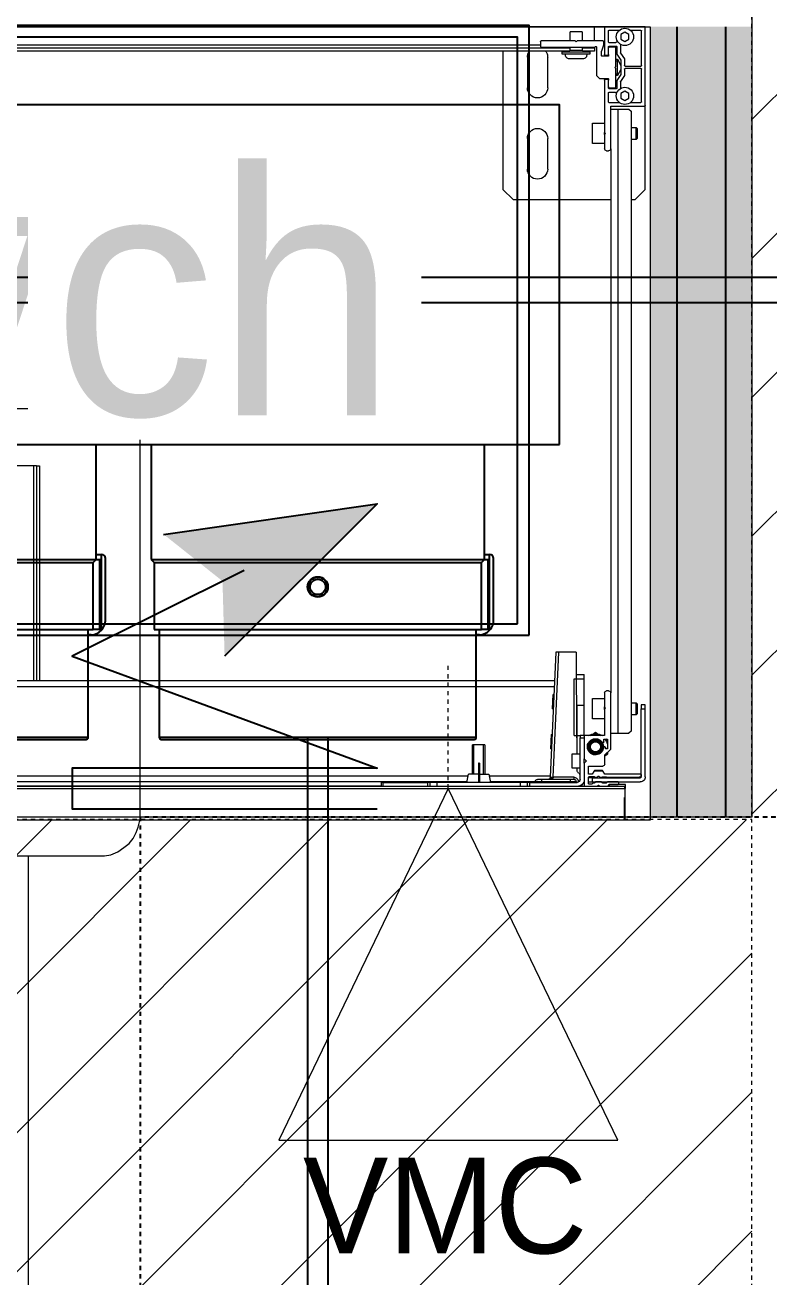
# Model space of a CAD drawing. Header units: centimetres. Extents: x 2191 to 12545, y -680 to 18662.
# Drawn here: x 11014.2 to 11050.8, y 9078.8 to 9140.4 of the extents above; entities that cross this region are included whole.
import ezdxf

# ---------------------------------------------------------------- set-up
doc = ezdxf.new("R2010")
doc.units = ezdxf.units.CM
doc.linetypes.add('Style de ligne -1', pattern=[0.41664, 0.20828, -0.20836])
doc.linetypes.add('VW-01', pattern=[0.41656, 0.20828, -0.20828])
for name, color, linetype in [('B Aménagement intérieur', 252, 'Continuous'), ('B Faux plafonds', 252, 'Continuous'), ('B Faux plafonds_Hatch', 252, 'Continuous'), ('B GÈnÈral_Hatch', 252, 'Continuous'), ('B Général', 252, 'Continuous'), ('C ANNOTATIONS-prestations', 252, 'Continuous'), ('D SURFACES-shab', 252, 'Continuous'), ('F REMPLISSAGE-vert clair', 252, 'Continuous'), ('F REMPLISSAGE-vert foncé', 252, 'Continuous'), ('prlm-CHAUFF', 4, 'Continuous')]:
    doc.layers.add(name, color=color, linetype=linetype)
for name, color, linetype, lineweight in [('F REMPLISSAGE-vert clair_Hatch', 7, 'Continuous', 5), ('F REMPLISSAGE-vert foncÈ_Hatch', 7, 'Continuous', 5), ('prlm-ELEC-CFO', 1, 'Continuous', 25)]:
    doc.layers.add(name, color=color, linetype=linetype, lineweight=lineweight)
doc.styles.add('Eurostile', font='Eurosti.TTF')
doc.styles.add('prlm-elec-cfo', font='comic.ttf', dxfattribs={"height": 12})
doc.styles.get("Standard").update_dxf_attribs({"font": 'isocp.shx', "height": 15})
pattern_1 = [(45, (-631.1073, 4809.249), (-3.5277778, 3.3072917), [])]

# ---------------------------------------------------------------- blocks, each defined once
blk = doc.blocks.new('G 100_80')
at = {"layer": 'B Général', "color": 7, "linetype": 'Continuous', "lineweight": 5}
blk.add_line((48.52, 43.75), (48.52, -43.75), dxfattribs=at)
at = {"layer": 'B Général', "color": 7, "linetype": 'Continuous', "lineweight": 5, "flags": 128}
blk.add_lwpolyline([(9.5, -45), (9.5, 45), (48.52, 45), (48.52, -45)], close=True, dxfattribs=at)
at = {"layer": 'C ANNOTATIONS-prestations', "lineweight": 5}
for p, q in [((9.5, 44.75), (9.5, 44.72)), ((9.53, 44.75), (9.5, 44.75)), ((9.5, 44.72), (9.5, 42.78)), ((13.37, 44.75), (9.53, 44.75)), ((9.68, 44.54), (9.68, 44.033)), ((11.41, 44.57), (9.71, 44.57)), ((11.44, 43.76), (11.44, 44.54)), ((11.56, 44.54), (11.56, 43.76)), ((13.19, 44.57), (11.59, 44.57)), ((13.22, 44.033), (13.22, 44.54)), ((17.5, 44.75), (13.37, 44.75)), ((13.4, 43.08), (13.4, 44.72)), ((14.45, 44.3), (14.5, 44.35)), ((14.5, 44.35), (15, 44.35)), ((15, 44.35), (15.05, 44.3)), ((18, 44.25), (17.5, 44.75)), ((42.75, 44.3), (42.8, 44.35)), ((42.8, 44.35), (43.3, 44.35)), ((43.05, 44.75), (42.85, 44.75)), ((42.85, 44.75), (42.85, 44.55)), ((42.85, 44.55), (43.05, 44.55)), ((46.4, 44.75), (43.05, 44.75)), ((43.05, 44.55), (43.05, 44.75)), ((46.4, 44.55), (43.05, 44.55)), ((43.3, 44.35), (43.35, 44.3)), ((46.27, 44.52), (46.27, 42.791)), ((46.32, 44.55), (46.3, 44.55)), ((46.42, 42.855), (46.42, 44.45)), ((46.45, 42.15), (46.45, 44.5)), ((46.65, 42.15), (46.65, 44.5)), ((9.885, 43.95), (9.769, 43.75)), ((9.769, 43.75), (9.885, 43.55)), ((10.115, 43.95), (9.885, 43.95)), ((10.231, 43.75), (10.115, 43.95)), ((10.115, 43.55), (10.231, 43.75)), ((10.803, 43.535), (11.088, 43.725)), ((11.105, 43.73), (11.41, 43.73)), ((11.59, 43.73), (11.904, 43.73)), ((11.904, 43.73), (12.197, 43.535)), ((12.785, 43.95), (12.669, 43.75)), ((12.669, 43.75), (12.785, 43.55)), ((13.015, 43.95), (12.785, 43.95)), ((13.131, 43.75), (13.015, 43.95)), ((13.015, 43.55), (13.131, 43.75)), ((13.55, 43.95), (13.65, 44.05)), ((13.55, 43.4), (13.55, 43.95)), ((13.65, 44.05), (44.15, 44.05)), ((15.05, 44.3), (14.45, 44.3)), ((14.45, 44.05), (14.45, 44.3)), ((15.05, 44.3), (15.05, 44.05)), ((18, 44.05), (18, 44.25)), ((43.35, 44.3), (42.75, 44.3)), ((42.75, 44.05), (42.75, 44.3)), ((43.35, 44.3), (43.35, 44.05)), ((44.15, 44.05), (44.25, 43.95)), ((44.25, 43.4), (44.25, 43.95)), ((46.97, 43.78), (46.77, 43.78)), ((46.77, 43.78), (46.77, 42.98)), ((46.87, 43.75), (46.87, -43.75)), ((46.97, 43.75), (46.87, 43.75)), ((46.97, 43.75), (46.97, 43.78)), ((46.97, -43.75), (46.97, 43.75)), ((46.97, 43.75), (47.42, 43.75)), ((9.68, 43.467), (9.68, 42.96)), ((9.885, 43.55), (10.115, 43.55)), ((10.27, 42.96), (10.27, 43.307)), ((10.364, 43.53), (10.786, 43.53)), ((10.45, 42.98), (10.45, 43.32)), ((10.48, 43.35), (10.841, 43.35)), ((10.5, 43.27), (10.5, 42.98)), ((11.45, 43.3), (10.53, 43.3)), ((10.858, 43.355), (11.142, 43.545)), ((11.1, 43.377), (11.4, 43.55)), ((11.9, 43.377), (11.1, 43.377)), ((11.1, 43.3), (11.1, 43.377)), ((11.159, 43.55), (11.841, 43.55)), ((11.177, 43.3), (11.177, 43.421)), ((11.5, 43.25), (11.45, 43.3)), ((11.55, 43.3), (11.5, 43.25)), ((12.47, 43.3), (11.55, 43.3)), ((11.6, 43.55), (11.9, 43.377)), ((11.823, 43.3), (11.823, 43.421)), ((11.858, 43.545), (12.15, 43.35)), ((11.9, 43.377), (11.9, 43.3)), ((12.15, 43.35), (12.52, 43.35)), ((12.214, 43.53), (12.536, 43.53)), ((12.5, 42.98), (12.5, 43.27)), ((12.55, 43.32), (12.55, 42.98)), ((12.73, 43.28), (12.73, 42.96)), ((12.785, 43.55), (13.015, 43.55)), ((13.22, 42.96), (13.22, 43.467)), ((13.55, 43.05), (13.55, 43.4)), ((13.55, 43.4), (44.25, 43.4)), ((44.25, 43.05), (44.25, 43.4)), ((46.65, 43.42), (46.65, 42.885)), ((46.74, 43.45), (46.68, 43.45)), ((46.77, 42.98), (46.77, 43.42)), ((9.5, 42.78), (9.5, 42.25)), ((9.53, 42.75), (10.87, 42.75)), ((9.71, 42.93), (10.24, 42.93)), ((10.2, 42.67), (10.2, 41.4)), ((10.23, 42.7), (10.395, 42.7)), ((10.405, 42.699), (10.695, 42.602)), ((10.87, 42.95), (10.48, 42.95)), ((10.92, 42.6), (10.705, 42.6)), ((10.87, 42.95), (10.92, 42.95)), ((10.9, 42.78), (10.9, 42.92)), ((10.95, 42.92), (10.95, 42.63)), ((12.05, 42.5), (11.9, 42.35)), ((12.05, 42.5), (12.05, 42.92)), ((12.08, 42.95), (12.13, 42.95)), ((12.1, 42.92), (12.1, 42.78)), ((12.52, 42.95), (12.13, 42.95)), ((12.13, 42.75), (14.7, 42.75)), ((12.76, 42.93), (13.19, 42.93)), ((15.5, 43.05), (13.43, 43.05)), ((14.25, 42.15), (14.25, 42.75)), ((14.7, 42.75), (14.729, 42.779)), ((14.8, 42.75), (14.7, 42.75)), ((14.771, 42.779), (14.8, 42.75)), ((14.8, 42.75), (15.5, 42.75)), ((15.25, 42.75), (15.25, 42.15)), ((15.5, 43.05), (42.27, 43.05)), ((15.6, 42.85), (15.6, 42.95)), ((18, 38.25), (18, 43.05)), ((42.17, 42.95), (42.17, 42.85)), ((45.028, 43.05), (42.27, 43.05)), ((42.27, 42.75), (42.958, 42.75)), ((42.55, 42.15), (42.55, 42.75)), ((43.082, 42.75), (42.958, 42.75)), ((42.979, 42.759), (42.999, 42.779)), ((43.041, 42.779), (43.061, 42.759)), ((43.082, 42.75), (44.34, 42.75)), ((43.55, 42.75), (43.55, 42.15)), ((44.37, 42.72), (44.37, 41.78)), ((44.566, 42.9), (44.54, 42.854)), ((44.54, 42.74), (44.54, 42.87)), ((44.57, 42.9), (44.99, 42.9)), ((44.68, 42.71), (44.57, 42.71)), ((44.71, 42.657), (44.71, 42.68)), ((44.92, 42.76), (44.92, 42.729)), ((44.99, 42.79), (44.95, 42.79)), ((45.02, 42.87), (45.02, 42.82)), ((45.321, 42.769), (45.049, 43.041)), ((45.27, 42.906), (45.184, 42.906)), ((45.328, 42.806), (45.27, 42.906)), ((45.77, 42.76), (45.342, 42.76)), ((45.87, 41.98), (45.87, 42.66)), ((46.07, 42.63), (46.09, 42.65)), ((46.07, 42.27), (46.07, 42.63)), ((46.07, 42.607), (46.12, 42.607)), ((46.09, 42.25), (46.09, 42.65)), ((46.09, 42.65), (46.12, 42.65)), ((46.12, 42.654), (46.12, 42.246)), ((46.257, 42.766), (46.133, 42.679)), ((46.371, 42.471), (46.42, 42.521)), ((46.4, 42.653), (46.4, 42.827)), ((46.4, 42.65), (46.45, 42.65)), ((46.4, 42.607), (46.45, 42.607)), ((46.42, 42.521), (46.42, 42.625)), ((46.65, 42.595), (46.65, 42.31)), ((46.661, 42.651), (46.7, 42.69)), ((46.661, 42.618), (46.661, 42.651)), ((46.7, 42.826), (46.7, 42.654)), ((46.77, 42.98), (46.87, 42.98)), ((46.84, 42.95), (46.8, 42.95)), ((46.821, 42.471), (46.87, 42.521)), ((9.5, 42.25), (9.5, -42.25)), ((10.2, 42.25), (9.5, 42.25)), ((10.5, 42.35), (11.9, 42.35)), ((10.5, 39.63), (10.5, 42.29)), ((10.55, 42.25), (10.5, 42.25)), ((10.55, 42.25), (10.55, 41.65)), ((10.55, 42.25), (10.7, 42.25)), ((10.7, 42.25), (10.7, 41.7)), ((10.7, 42.03), (10.75, 42.03)), ((10.75, 42.03), (10.75, 40.67)), ((10.75, 42.03), (10.85, 42.03)), ((10.85, 42.03), (10.85, 40.67)), ((15.25, 42.15), (14.25, 42.15)), ((43.55, 42.15), (42.55, 42.15)), ((44.278, 42.4), (44.22, 42.3)), ((44.22, 42.3), (44.278, 42.2)), ((45.114, 41.95), (44.726, 41.95)), ((46.24, 41.95), (45.9, 41.95)), ((46.07, 42.293), (46.12, 42.293)), ((46.09, 42.25), (46.07, 42.27)), ((46.12, 42.25), (46.09, 42.25)), ((46.133, 42.221), (46.257, 42.134)), ((46.27, 42.109), (46.27, 41.98)), ((46.42, 42.379), (46.371, 42.429)), ((46.4, 42.293), (46.45, 42.293)), ((46.4, 42.252), (46.4, 41.98)), ((46.45, 42.25), (46.4, 42.25)), ((46.42, 42.28), (46.42, 42.379)), ((46.72, 41.95), (46.43, 41.95)), ((46.65, 42.15), (46.45, 42.15)), ((46.45, 42.15), (46.45, 41.95)), ((46.65, 41.95), (46.65, 42.15)), ((46.661, 42.25), (46.661, 42.287)), ((46.7, 42.21), (46.661, 42.25)), ((46.7, 42.251), (46.7, 42.15)), ((46.7, 42.15), (46.72, 42.15)), ((46.75, 42.12), (46.75, 41.98)), ((46.87, 42.379), (46.821, 42.429)), ((46.835, 42.414), (46.835, 42.486)), ((9.75, 41.65), (9.75, 41.05)), ((9.75, 41.65), (10.2, 41.65)), ((10.25, 41.35), (10.2, 41.4)), ((10.2, 41.3), (10.25, 41.35)), ((10.2, 41.3), (10.2, 39.63)), ((10.5, 41.65), (10.65, 41.65)), ((10.65, 41.65), (10.75, 41.75)), ((10.65, 41.05), (10.65, 41.65)), ((11.08, 41.675), (11.08, 41.025)), ((40.27, 41.351), (44.47, 41.36)), ((40.27, 41.351), (40.27, 40.5)), ((41.57, 41.75), (41.37, 41.75)), ((41.37, 41.354), (41.37, 41.75)), ((42.87, 41.75), (41.57, 41.75)), ((41.57, 41.25), (41.57, 41.75)), ((44.37, 41.75), (42.87, 41.75)), ((42.87, 41.4), (42.87, 41.75)), ((44.37, 41.4), (42.87, 41.4)), ((44.4, 41.75), (44.37, 41.75)), ((44.37, 41.75), (44.37, 41.55)), ((44.37, 41.4), (44.37, 41.55)), ((44.37, 41.55), (44.47, 41.55)), ((44.37, 41.25), (44.37, 41.4)), ((45.27, 41.4), (44.37, 41.4)), ((44.4, 41.75), (45.508, 41.75)), ((44.47, 41.55), (44.47, 41.75)), ((46.52, 41.55), (44.47, 41.55)), ((44.47, 41.36), (44.472, 41.4)), ((45.27, 41.15), (45.27, 41.55)), ((45.732, 41.75), (45.508, 41.75)), ((45.529, 41.759), (45.599, 41.829)), ((45.641, 41.829), (45.711, 41.759)), ((45.732, 41.75), (46.84, 41.75)), ((45.97, 41.55), (45.97, 41.15)), ((46.067, 41.4), (45.97, 41.4)), ((46.67, 41.35), (46.62, 41.35)), ((46.62, 41.05), (46.62, 41.35)), ((46.67, 39.067), (46.67, 41.4)), ((46.87, 41.65), (46.765, 41.65)), ((46.87, 41.75), (46.84, 41.75)), ((10.2, 41.05), (9.75, 41.05)), ((10.65, 41.05), (10.5, 41.05)), ((10.55, 41.05), (10.55, -41.05)), ((10.75, 40.95), (10.65, 41.05)), ((10.7, 41), (10.7, -41)), ((10.75, 40.67), (10.7, 40.67)), ((10.85, 40.67), (10.75, 40.67)), ((44.37, 41.25), (41.57, 41.25)), ((45.97, 41.15), (45.27, 41.15)), ((46.42, 41.25), (46.42, 40.221)), ((46.52, 41.25), (46.42, 41.25)), ((46.52, 41.25), (46.52, 41.05)), ((46.52, 41.05), (46.52, 39.65)), ((46.52, 41.05), (46.62, 41.05)), ((46.62, 41.05), (46.67, 41.05)), ((46.62, 39.65), (46.62, 41.05)), ((46.42, 40.221), (40.27, 40.5)), ((40.27, 40.5), (40.27, 40.35)), ((40.27, 40.35), (46.413, 40.071)), ((41.65, 2.775), (41.65, 40.287)), ((41.95, 2.775), (41.95, 40.274)), ((42.354, 40.205), (42.357, 40.255)), ((42.354, 40.205), (43.056, 40.173)), ((43.058, 40.223), (43.056, 40.173)), ((44.316, 40.116), (44.319, 40.166)), ((44.316, 40.116), (45.018, 40.084)), ((45.02, 40.134), (45.018, 40.084)), ((46.35, 37.066), (46.35, 40.074)), ((46.413, 40.071), (46.42, 40.221)), ((46.413, 40.071), (46.425, 40.07)), ((46.425, 40.22), (46.42, 40.221)), ((10.23, 39.6), (10.47, 39.6)), ((10.4, 39.6), (10.4, -39.6)), ((12.5, 39.95), (11, 39.95)), ((16.5, 39.95), (15, 39.95)), ((46.52, 39.65), (46.52, 39.45)), ((46.52, 39.65), (46.62, 39.65)), ((46.67, 39.65), (46.62, 39.65)), ((46.62, 39.35), (46.62, 39.65)), ((11, 38.95), (12.5, 38.95)), ((15, 38.95), (16.5, 38.95)), ((46.62, 39.35), (46.67, 39.35)), ((46.65, 39.35), (46.65, 37.126)), ((46.87, 39.067), (46.67, 39.067)), ((46.67, 39.067), (46.67, 38.932)), ((46.67, 38.932), (46.67, 38.6)), ((46.67, 38.932), (46.87, 38.932)), ((17.5, 37.75), (18, 38.25)), ((46.67, 38.6), (46.67, 34.5)), ((46.67, 38.6), (46.87, 38.6)), ((10.7, 37.75), (17.5, 37.75)), ((46.27, 37.05), (46.67, 37.13)), ((46.27, 36.6), (46.27, 37.05)), ((44.82, 36.85), (44.82, 36.25)), ((44.82, 36.85), (46.27, 36.85)), ((46.27, 36.789), (44.82, 36.789)), ((45.725, 36.6), (45.725, 36.55)), ((45.725, 36.6), (45.861, 36.6)), ((45.725, 36.55), (45.861, 36.55)), ((45.861, 36.6), (45.861, 36.55)), ((45.861, 36.6), (46.67, 36.6)), ((45.861, 36.55), (46.67, 36.55)), ((46.27, 36.55), (46.27, 36.05)), ((46.27, 36.311), (44.82, 36.311)), ((46.27, 36.25), (44.82, 36.25)), ((46.67, 35.97), (46.27, 36.05)), ((46.35, 2.6), (46.35, 36.034)), ((46.65, 35.974), (46.65, 2.5)), ((46.67, 34.5), (46.87, 34.5)), ((46.67, 34.5), (46.67, 34.168)), ((46.87, 34.168), (46.67, 34.168)), ((46.67, 34.168), (46.67, 34.033)), ((46.67, 31.85), (46.67, 34.033)), ((46.67, 34.033), (46.87, 34.033)), ((46.67, 31.85), (46.67, 31.75)), ((46.87, 31.85), (46.67, 31.85)), ((46.67, 31.75), (46.87, 31.75)), ((46.85, 31.75), (46.85, 2.433)), ((31.1, 14.95), (41.65, 14.95)), ((31.1, 14.8), (31.1, 14.95)), ((31.1, 14.8), (41.65, 14.8)), ((31.1, 14.8), (31.1, 14.65)), ((31.1, 14.65), (31.1, 10.5)), ((31.1, 14.65), (41.65, 14.65))]:
    blk.add_line(p, q, dxfattribs=at)
at = {"layer": 'C ANNOTATIONS-prestations'}
blk.add_line((48.52, 43.75), (47.42, 43.75), dxfattribs=at)
at = {"layer": 'C ANNOTATIONS-prestations', "lineweight": 5, "flags": 128}
for points in [[(9.5, 44.72, -0.198912), (9.509, 44.741, -0.198912), (9.53, 44.75)], [(9.68, 44.54, -0.198912), (9.689, 44.561, -0.198912), (9.71, 44.57)], [(11.41, 44.57, -0.198912), (11.431, 44.561, -0.198912), (11.44, 44.54)], [(11.56, 44.54, -0.198912), (11.569, 44.561, -0.198912), (11.59, 44.57)], [(13.19, 44.57, -0.198912), (13.211, 44.561, -0.198912), (13.22, 44.54)], [(13.37, 44.75, -0.198912), (13.391, 44.741, -0.198912), (13.4, 44.72)], [(46.27, 44.52, -0.198912), (46.279, 44.541, -0.198912), (46.3, 44.55)], [(46.32, 44.55, -0.198912), (46.391, 44.521, -0.198912), (46.42, 44.45)], [(46.4, 44.75, -0.198912), (46.577, 44.677, -0.198912), (46.65, 44.5)], [(46.4, 44.55, -0.198912), (46.435, 44.535, -0.198912), (46.45, 44.5)], [(9.68, 44.03, -0.01196), (9.68, 44.031, -0.01196), (9.68, 44.033)], [(11.088, 43.725, -0.073633), (11.096, 43.729, -0.073633), (11.105, 43.73)], [(11.44, 43.76, -0.198912), (11.431, 43.739, -0.198912), (11.41, 43.73)], [(11.59, 43.73, -0.198912), (11.569, 43.739, -0.198912), (11.56, 43.76)], [(13.22, 44.033, -0.01196), (13.22, 44.031, -0.01196), (13.22, 44.03)], [(9.68, 43.467, -0.01196), (9.68, 43.469, -0.01196), (9.68, 43.47)], [(10.225, 43.39, -0.123554), (10.258, 43.354, -0.123554), (10.27, 43.307)], [(10.45, 43.32, -0.198912), (10.459, 43.341, -0.198912), (10.48, 43.35)], [(10.5, 43.27, -0.198912), (10.509, 43.291, -0.198912), (10.53, 43.3)], [(10.803, 43.535, -0.073633), (10.795, 43.531, -0.073633), (10.786, 43.53)], [(10.858, 43.355, -0.073633), (10.85, 43.351, -0.073633), (10.841, 43.35)], [(11.142, 43.545, -0.073633), (11.15, 43.549, -0.073633), (11.159, 43.55)], [(11.841, 43.55, -0.073633), (11.85, 43.549, -0.073633), (11.858, 43.545)], [(12.214, 43.53, -0.073633), (12.205, 43.531, -0.073633), (12.197, 43.535)], [(12.47, 43.3, -0.198912), (12.491, 43.291, -0.198912), (12.5, 43.27)], [(12.52, 43.35, -0.198912), (12.541, 43.341, -0.198912), (12.55, 43.32)], [(12.73, 43.28, -0.095961), (12.737, 43.318, -0.095961), (12.758, 43.35)], [(13.22, 43.47, -0.01196), (13.22, 43.469, -0.01196), (13.22, 43.467)], [(46.65, 43.42, -0.198912), (46.659, 43.441, -0.198912), (46.68, 43.45)], [(46.74, 43.45, -0.198912), (46.761, 43.441, -0.198912), (46.77, 43.42)], [(9.53, 42.75, -0.198912), (9.509, 42.759, -0.198912), (9.5, 42.78)], [(9.71, 42.93, -0.198912), (9.689, 42.939, -0.198912), (9.68, 42.96)], [(10.2, 42.67, -0.198912), (10.209, 42.691, -0.198912), (10.23, 42.7)], [(10.27, 42.96, -0.198912), (10.261, 42.939, -0.198912), (10.24, 42.93)], [(10.395, 42.7, -0.040241), (10.4, 42.7, -0.040241), (10.405, 42.699)], [(10.48, 42.95, -0.198912), (10.459, 42.959, -0.198912), (10.45, 42.98)], [(10.53, 42.95, -0.198912), (10.509, 42.959, -0.198912), (10.5, 42.98)], [(10.705, 42.6, -0.040241), (10.7, 42.6, -0.040241), (10.695, 42.602)], [(10.87, 42.95, -0.198912), (10.891, 42.941, -0.198912), (10.9, 42.92)], [(10.9, 42.78, -0.198912), (10.891, 42.759, -0.198912), (10.87, 42.75)], [(10.92, 42.95, -0.198912), (10.941, 42.941, -0.198912), (10.95, 42.92)], [(10.95, 42.63, -0.198912), (10.941, 42.609, -0.198912), (10.92, 42.6)], [(12.05, 42.92, -0.198912), (12.059, 42.941, -0.198912), (12.08, 42.95)], [(12.1, 42.92, -0.198912), (12.109, 42.941, -0.198912), (12.13, 42.95)], [(12.13, 42.75, -0.198912), (12.109, 42.759, -0.198912), (12.1, 42.78)], [(12.5, 42.98, -0.198912), (12.491, 42.959, -0.198912), (12.47, 42.95)], [(12.55, 42.98, -0.198912), (12.541, 42.959, -0.198912), (12.52, 42.95)], [(12.76, 42.93, -0.198912), (12.739, 42.939, -0.198912), (12.73, 42.96)], [(13.22, 42.96, -0.198912), (13.211, 42.939, -0.198912), (13.19, 42.93)], [(13.43, 43.05, -0.198912), (13.409, 43.059, -0.198912), (13.4, 43.08)], [(14.729, 42.779, -0.198912), (14.75, 42.788, -0.198912), (14.771, 42.779)], [(15.5, 43.05, -0.198912), (15.571, 43.021, -0.198912), (15.6, 42.95)], [(15.6, 42.85, -0.198912), (15.571, 42.779, -0.198912), (15.5, 42.75)], [(42.17, 42.95, -0.198912), (42.199, 43.021, -0.198912), (42.27, 43.05)], [(42.27, 42.75, -0.198912), (42.199, 42.779, -0.198912), (42.17, 42.85)], [(42.979, 42.759, -0.098491), (42.969, 42.752, -0.098491), (42.958, 42.75)], [(42.999, 42.779, -0.198912), (43.02, 42.788, -0.198912), (43.041, 42.779)], [(43.082, 42.75, -0.098491), (43.071, 42.752, -0.098491), (43.061, 42.759)], [(44.37, 41.954, -0.14145), (44.27, 42.3, -0.14145), (44.37, 42.646)], [(44.37, 42.06, -0.103148), (44.32, 42.3, -0.103148), (44.37, 42.54)], [(44.34, 42.75, -0.198912), (44.361, 42.741, -0.198912), (44.37, 42.72)], [(44.948, 42.699, -0.366532), (45.318, 42.338, -0.366532), (45.023, 41.914, -0.366532), (44.556, 42.135, -0.366532), (44.697, 42.632)], [(44.54, 42.87, -0.198912), (44.549, 42.891, -0.198912), (44.57, 42.9)], [(44.54, 42.764, -0.104675), (44.761, 42.879, -0.104675), (45.009, 42.893)], [(44.54, 42.827, -0.02871), (44.603, 42.867, -0.02871), (44.67, 42.9)], [(44.57, 42.71, -0.198912), (44.549, 42.719, -0.198912), (44.54, 42.74)], [(44.68, 42.71, -0.198912), (44.701, 42.701, -0.198912), (44.71, 42.68)], [(44.697, 42.632, -0.082935), (44.817, 42.687, -0.082935), (44.948, 42.699)], [(44.71, 42.657, -0.122946), (44.706, 42.643, -0.122946), (44.697, 42.632)], [(44.92, 42.76, -0.198912), (44.929, 42.781, -0.198912), (44.95, 42.79)], [(44.948, 42.699, -0.189855), (44.928, 42.709, -0.189855), (44.92, 42.729)], [(44.99, 42.9, -0.198912), (45.011, 42.891, -0.198912), (45.02, 42.87)], [(45.02, 42.82, -0.198912), (45.011, 42.799, -0.198912), (44.99, 42.79)], [(45.028, 43.05, -0.098491), (45.039, 43.048, -0.098491), (45.049, 43.041)], [(45.207, 42.883, -0.041018), (45.298, 42.829, -0.041018), (45.379, 42.76)], [(45.342, 42.76, -0.098491), (45.331, 42.762, -0.098491), (45.321, 42.769)], [(45.77, 42.76, -0.198912), (45.841, 42.731, -0.198912), (45.87, 42.66)], [(46.12, 42.654, -0.120588), (46.123, 42.668, -0.120588), (46.133, 42.679)], [(46.27, 42.791, -0.120588), (46.267, 42.777, -0.120588), (46.257, 42.766)], [(46.4, 42.827, -0.155096), (46.406, 42.844, -0.155096), (46.42, 42.855)], [(46.42, 42.625, -0.155096), (46.406, 42.636, -0.155096), (46.4, 42.653)], [(46.675, 42.855, -0.17724), (46.657, 42.866, -0.17724), (46.65, 42.885)], [(46.661, 42.651, -0.013224), (46.655, 42.65, -0.013224), (46.65, 42.65)], [(46.65, 42.595, -0.17724), (46.657, 42.614, -0.17724), (46.675, 42.625)], [(46.675, 42.855, -0.17724), (46.693, 42.845, -0.17724), (46.7, 42.826)], [(46.7, 42.654, -0.17724), (46.693, 42.635, -0.17724), (46.675, 42.625)], [(46.8, 42.95, -0.198912), (46.779, 42.959, -0.198912), (46.77, 42.98)], [(46.84, 42.95, -0.198912), (46.861, 42.941, -0.198912), (46.87, 42.92)], [(10.5, 42.29, -0.414214), (10.47, 42.32, -0.414214), (10.5, 42.35)], [(10.85, 41.873, -0.218554), (11.01, 41.827, -0.218554), (11.08, 41.675)], [(10.85, 41.874, -0.003145), (10.853, 41.874, -0.003145), (10.855, 41.874)], [(45.9, 41.95, -0.198912), (45.879, 41.959, -0.198912), (45.87, 41.98)], [(46.133, 42.221, -0.120588), (46.123, 42.232, -0.120588), (46.12, 42.246)], [(46.27, 41.98, -0.198912), (46.261, 41.959, -0.198912), (46.24, 41.95)], [(46.257, 42.134, -0.120588), (46.267, 42.123, -0.120588), (46.27, 42.109)], [(46.371, 42.429, -0.198912), (46.362, 42.45, -0.198912), (46.371, 42.471)], [(46.4, 42.252, -0.155096), (46.406, 42.269, -0.155096), (46.42, 42.28)], [(46.43, 41.95, -0.198912), (46.409, 41.959, -0.198912), (46.4, 41.98)], [(46.675, 42.28, -0.17724), (46.657, 42.291, -0.17724), (46.65, 42.31)], [(46.65, 42.25, -0.013224), (46.655, 42.25, -0.013224), (46.661, 42.25)], [(46.675, 42.28, -0.17724), (46.693, 42.27, -0.17724), (46.7, 42.251)], [(46.72, 42.15, -0.198912), (46.741, 42.141, -0.198912), (46.75, 42.12)], [(46.75, 41.98, -0.198912), (46.741, 41.959, -0.198912), (46.72, 41.95)], [(46.821, 42.429, -0.198912), (46.812, 42.45, -0.198912), (46.821, 42.471)], [(44.4, 41.75, -0.198912), (44.379, 41.759, -0.198912), (44.37, 41.78)], [(45.529, 41.759, -0.098491), (45.519, 41.752, -0.098491), (45.508, 41.75)], [(45.599, 41.829, -0.198912), (45.62, 41.838, -0.198912), (45.641, 41.829)], [(45.732, 41.75, -0.098491), (45.721, 41.752, -0.098491), (45.711, 41.759)], [(46.22, 41.472, -0.109774), (46.151, 41.419, -0.109774), (46.067, 41.4)], [(46.22, 41.472, -0.028434), (46.259, 41.513, -0.028434), (46.302, 41.55)], [(46.42, 41.25, -0.227222), (46.495, 41.406, -0.227222), (46.663, 41.445)], [(46.52, 41.75, -0.198912), (46.767, 41.648, -0.198912), (46.87, 41.4)], [(46.52, 41.55, -0.198912), (46.626, 41.506, -0.198912), (46.67, 41.4)], [(46.52, 41.25, -0.198912), (46.549, 41.321, -0.198912), (46.62, 41.35)], [(46.87, 41.78, -0.198912), (46.861, 41.759, -0.198912), (46.84, 41.75)], [(11.08, 41.025, -0.218554), (11.01, 40.873, -0.218554), (10.85, 40.827)], [(10.855, 40.827, -0.003145), (10.853, 40.826, -0.003145), (10.85, 40.826)], [(46.425, 40.07, -0.193016), (46.492, 40.04, -0.193016), (46.52, 39.97)], [(10.23, 39.6, -0.198912), (10.209, 39.609, -0.198912), (10.2, 39.63)], [(10.5, 39.63, -0.198912), (10.491, 39.609, -0.198912), (10.47, 39.6)], [(10.7, 39.85, -0.080612), (10.842, 39.924, -0.080612), (11, 39.95)], [(12.5, 39.95, -0.414214), (13, 39.45, -0.414214), (12.5, 38.95)], [(15, 38.95, -0.414214), (14.5, 39.45, -0.414214), (15, 39.95)], [(16.5, 39.95, -0.414214), (17, 39.45, -0.414214), (16.5, 38.95)], [(46.62, 39.35, -0.198912), (46.549, 39.379, -0.198912), (46.52, 39.45)], [(11, 38.95, -0.080612), (10.842, 38.976, -0.080612), (10.7, 39.05)]]:
    blk.add_lwpolyline(points, format="xyb", dxfattribs=at)
at = {"layer": 'C ANNOTATIONS-prestations', "lineweight": 5}
for centre, radius in [((10, 43.75), 0.425), ((12.9, 43.75), 0.425), ((44.92, 42.3), 0.35), ((44.92, 42.3), 0.3), ((44.92, 42.3), 0.25)]:
    blk.add_circle(centre, radius, dxfattribs=at)
for points, knots in [([(46.425, 40.07), (46.424, 40.07), (46.424, 40.071), (46.424, 40.072), (46.423, 40.074), (46.422, 40.083), (46.422, 40.103), (46.422, 40.13), (46.423, 40.182), (46.424, 40.218), (46.424, 40.219), (46.425, 40.22)], [0, 0, 0, 1, 2, 3, 4, 5, 6, 7, 8, 8, 9, 9, 9]), ([(46.425, 40.22), (46.425, 40.22), (46.437, 40.218), (46.454, 40.206), (46.467, 40.191), (46.48, 40.171), (46.491, 40.146), (46.501, 40.117), (46.513, 40.068), (46.52, 40.004), (46.52, 39.975), (46.52, 39.972), (46.52, 39.97)], [0, 0, 0, 1, 2, 3, 4, 5, 6, 7, 8, 9, 9, 10, 10, 10])]:
    blk.add_open_spline(points, degree=2, knots=knots, dxfattribs=at)
blk = doc.blocks.new('xi.uta-yzen-g')
at = {"layer": 'prlm-CHAUFF', "ltscale": 50}
for p, q in [((-20.9, 35.12), (-36.3, 35.12)), ((-1.8, 35.12), (-17.2, 35.12)), ((1.9, 35.12), (17.3, 35.12)), ((21, 35.12), (36.4, 35.12)), ((-36.4, 35.02), (-20.8, 35.02)), ((-36.4, 35.02), (-36.4, 29.72)), ((-20.8, 29.72), (-20.8, 35.02)), ((-17.3, 35.02), (-1.7, 35.02)), ((-17.3, 35.02), (-17.3, 29.72)), ((-1.7, 29.72), (-1.7, 35.02)), ((1.8, 35.02), (17.4, 35.02)), ((1.8, 35.02), (1.8, 29.72)), ((17.4, 29.72), (17.4, 35.02)), ((20.9, 35.02), (36.5, 35.02)), ((20.9, 35.02), (20.9, 29.72)), ((36.5, 29.72), (36.5, 35.02)), ((-37.056, 29.72), (-36.65, 29.72)), ((-37.056, 29.72), (-37.056, 26.02)), ((-37, 29.72), (-37, 26.27)), ((-36.98, 29.72), (-36.98, 26.27)), ((-20.55, 29.72), (-36.65, 29.72)), ((-36.65, 29.72), (-36.65, 26.42)), ((-36.55, 29.97), (-36.4, 29.97)), ((-20.55, 26.42), (-20.55, 29.72)), ((-17.956, 29.72), (-17.55, 29.72)), ((-17.956, 29.72), (-17.956, 26.02)), ((-17.9, 29.72), (-17.9, 26.27)), ((-17.88, 29.72), (-17.88, 26.27)), ((-1.45, 29.72), (-17.55, 29.72)), ((-17.55, 29.72), (-17.55, 26.42)), ((-17.45, 29.97), (-17.3, 29.97)), ((-1.45, 26.42), (-1.45, 29.72)), ((1.144, 29.72), (1.55, 29.72)), ((1.144, 29.72), (1.144, 26.02)), ((1.2, 29.72), (1.2, 26.27)), ((1.22, 29.72), (1.22, 26.27)), ((17.65, 29.72), (1.55, 29.72)), ((1.55, 29.72), (1.55, 26.42)), ((1.65, 29.97), (1.8, 29.97)), ((17.65, 26.42), (17.65, 29.72)), ((20.244, 29.72), (20.65, 29.72)), ((20.244, 29.72), (20.244, 26.02)), ((20.3, 29.72), (20.3, 26.27)), ((20.32, 29.72), (20.32, 26.27)), ((36.75, 29.72), (20.65, 29.72)), ((20.65, 29.72), (20.65, 26.42)), ((20.75, 29.97), (20.9, 29.97)), ((36.75, 26.42), (36.75, 29.72)), ((-37.25, 29.216), (-37.25, 26.22)), ((-18.15, 29.216), (-18.15, 26.22)), ((0.95, 29.216), (0.95, 26.22)), ((20.05, 29.216), (20.05, 26.22)), ((-37, 28.42), (-36.98, 28.42)), ((-17.9, 28.42), (-17.88, 28.42)), ((1.2, 28.42), (1.22, 28.42)), ((20.3, 28.42), (20.32, 28.42)), ((-36.98, 28.07), (-37, 28.07)), ((-17.88, 28.07), (-17.9, 28.07)), ((1.22, 28.07), (1.2, 28.07)), ((20.32, 28.07), (20.3, 28.07)), ((-37, 27.693), (-36.98, 27.693)), ((-36.98, 27.343), (-37, 27.343)), ((-37, 27.293), (-36.98, 27.293)), ((-36.98, 27.193), (-37, 27.193)), ((-17.9, 27.693), (-17.88, 27.693)), ((-17.88, 27.343), (-17.9, 27.343)), ((-17.9, 27.293), (-17.88, 27.293)), ((-17.88, 27.193), (-17.9, 27.193)), ((1.2, 27.693), (1.22, 27.693)), ((1.22, 27.343), (1.2, 27.343)), ((1.2, 27.293), (1.22, 27.293)), ((1.22, 27.193), (1.2, 27.193)), ((20.3, 27.693), (20.32, 27.693)), ((20.32, 27.343), (20.3, 27.343)), ((20.3, 27.293), (20.32, 27.293)), ((20.32, 27.193), (20.3, 27.193)), ((-36.8, 26.02), (-37.05, 26.02)), ((-36.98, 26.27), (-37, 26.27)), ((-36.8, 26.27), (-36.98, 26.27)), ((-36.65, 26.42), (-36.8, 26.27)), ((-20.4, 26.27), (-36.8, 26.27)), ((-36.8, 26.27), (-36.8, 20.62)), ((-20.55, 26.42), (-36.65, 26.42)), ((-20.4, 26.27), (-20.55, 26.42)), ((-20.4, 20.62), (-20.4, 26.27)), ((-17.7, 26.02), (-17.95, 26.02)), ((-17.88, 26.27), (-17.9, 26.27)), ((-17.7, 26.27), (-17.88, 26.27)), ((-17.55, 26.42), (-17.7, 26.27)), ((-1.3, 26.27), (-17.7, 26.27)), ((-17.7, 26.27), (-17.7, 20.62)), ((-1.45, 26.42), (-17.55, 26.42)), ((-1.3, 26.27), (-1.45, 26.42)), ((-1.3, 20.62), (-1.3, 26.27)), ((1.4, 26.02), (1.15, 26.02)), ((1.22, 26.27), (1.2, 26.27)), ((1.4, 26.27), (1.22, 26.27)), ((1.55, 26.42), (1.4, 26.27)), ((17.8, 26.27), (1.4, 26.27)), ((1.4, 26.27), (1.4, 20.62)), ((17.65, 26.42), (1.55, 26.42)), ((17.8, 26.27), (17.65, 26.42)), ((17.8, 20.62), (17.8, 26.27)), ((20.5, 26.02), (20.25, 26.02)), ((20.32, 26.27), (20.3, 26.27)), ((20.5, 26.27), (20.32, 26.27)), ((20.65, 26.42), (20.5, 26.27)), ((36.9, 26.27), (20.5, 26.27)), ((20.5, 26.27), (20.5, 20.62)), ((36.75, 26.42), (20.65, 26.42)), ((36.9, 26.27), (36.75, 26.42)), ((36.9, 20.62), (36.9, 26.27))]:
    blk.add_line(p, q, dxfattribs=at)
for points in [[(-39, 30), (-39, 0), (0, 0), (0, 30)], [(-38.429, 29.429), (-38.429, 0.571), (-0.571, 0.571), (-0.571, 29.429)], [(-40.5, 20.62), (-40.5, 3.9), (40.5, 3.9), (40.5, 20.62)]]:
    blk.add_lwpolyline(points, close=True, dxfattribs=at)
for centre, radius in [((-28.6, 27.62), 0.5), ((-28.6, 27.62), 0.48), ((-28.6, 27.62), 0.38), ((-9.5, 27.62), 0.5), ((-9.5, 27.62), 0.48), ((-9.5, 27.62), 0.38), ((9.6, 27.62), 0.5), ((9.6, 27.62), 0.48), ((9.6, 27.62), 0.38), ((28.7, 27.62), 0.5), ((28.7, 27.62), 0.48), ((28.7, 27.62), 0.38)]:
    blk.add_circle(centre, radius, dxfattribs=at)
for centre, radius, start, end in [((-36.3, 35.02), 0.1, 90, 180), ((-20.9, 35.02), 0.1, 0, 90), ((-17.2, 35.02), 0.1, 90, 180), ((-1.8, 35.02), 0.1, 0, 90), ((1.9, 35.02), 0.1, 90, 180), ((17.3, 35.02), 0.1, 0, 90), ((21, 35.02), 0.1, 90, 180), ((36.4, 35.02), 0.1, 0, 90), ((-36.475, 29.24), 0.776, 138.52479, 181.76751), ((-36.55, 29.27), 0.7, 90, 136.27309), ((-17.375, 29.24), 0.776, 138.52479, 181.76751), ((-17.45, 29.27), 0.7, 90, 136.27309), ((1.725, 29.24), 0.776, 138.52479, 181.76751), ((1.65, 29.27), 0.7, 90, 136.27309), ((20.825, 29.24), 0.776, 138.52479, 181.76751), ((20.75, 29.27), 0.7, 90, 136.27309), ((-37.05, 26.22), 0.2, 180, 268.32391), ((-37.05, 26.22), 0.2, 268.32391, 270), ((-17.95, 26.22), 0.2, 180, 268.32391), ((-17.95, 26.22), 0.2, 268.32391, 270), ((1.15, 26.22), 0.2, 180, 268.32391), ((1.15, 26.22), 0.2, 268.32391, 270), ((20.25, 26.22), 0.2, 180, 268.32391), ((20.25, 26.22), 0.2, 268.32391, 270)]:
    blk.add_arc(centre, radius, start, end, dxfattribs=at)
for centre, major_axis, ratio, start_param, end_param in [((-36.55, 28.959), (-0.45, 0), 0.974723, 5.983927, 6.283185), ((-17.45, 28.959), (-0.45, 0), 0.974723, 5.983927, 6.283185), ((1.65, 28.959), (-0.45, 0), 0.974723, 5.983927, 6.283185), ((20.75, 28.959), (-0.45, 0), 0.974723, 5.983927, 6.283185), ((-36.55, 28.603), (-0.45, 0), 0.974723, 5.983927, 6.283185), ((-35.75, 28.603), (-1.25, 0), 0.146694, 0, 0.179125), ((-17.45, 28.603), (-0.45, 0), 0.974723, 5.983927, 6.283185), ((-16.65, 28.603), (-1.25, 0), 0.146694, 0, 0.179125), ((1.65, 28.603), (-0.45, 0), 0.974723, 5.983927, 6.283185), ((2.45, 28.603), (-1.25, 0), 0.146694, 0, 0.179125), ((20.75, 28.603), (-0.45, 0), 0.974723, 5.983927, 6.283185), ((21.55, 28.603), (-1.25, 0), 0.146694, 0, 0.179125)]:
    blk.add_ellipse(centre, major_axis=major_axis, ratio=ratio, start_param=start_param, end_param=end_param, dxfattribs=at)
for points in [[(-36.982, 29.391), (-36.986, 29.379), (-36.989, 29.366), (-36.997, 29.324), (-37, 29.294), (-37, 29.265)], [(-17.882, 29.391), (-17.886, 29.379), (-17.889, 29.366), (-17.897, 29.324), (-17.9, 29.294), (-17.9, 29.265)], [(1.218, 29.391), (1.214, 29.379), (1.211, 29.366), (1.203, 29.324), (1.2, 29.294), (1.2, 29.265)], [(20.318, 29.391), (20.314, 29.379), (20.311, 29.366), (20.303, 29.324), (20.3, 29.294), (20.3, 29.265)]]:
    blk.add_open_spline(points, degree=3, knots=[0.8185803, 0.8185803, 0.8185803, 0.8185803, 0.875, 0.875, 1, 1, 1, 1], dxfattribs=at)
at = {"layer": 'prlm-CHAUFF', "ltscale": 50, "insert": (-31.697, 16.894), "char_height": 10, "width": 139.79252, "attachment_point": 1}
blk.add_mtext('UTA', dxfattribs=at)
blk = doc.blocks.new('xi.CH')
at = {"layer": 'prlm-ELEC-CFO', "lineweight": 5}
blk.add_hatch(color=0, dxfattribs=at).paths.add_polyline_path([(-3, 6), (-0.103, 3.699), (0, 0), (7.5, 7.5)])
at = {"layer": 'prlm-ELEC-CFO', "color": 0}
for points in [[(-3, 6), (7.5, 7.5), (0, 0)], [(0.955, 4.227), (-7.5, 0), (7.5, -5.5), (-7.5, -5.5), (-7.5, -7.5), (7.5, -7.5)]]:
    blk.add_lwpolyline(points, dxfattribs=at)
blk = doc.blocks.new('200_wc-2')
at = {"layer": 'B Général', "color": 7, "linetype": 'Continuous', "lineweight": 5}
for p, q in [((-24.9, 0.1), (24.9, 0.1)), ((25, -20.1), (25, 0)), ((19.5, -44.2), (19.5, -21.9))]:
    blk.add_line(p, q, dxfattribs=at)
at = {"layer": 'B Général', "color": 7, "linetype": 'Continuous', "lineweight": 5, "flags": 128}
blk.add_lwpolyline([(-25, -20.1), (-24.9, -20.6), (-24.75, -20.9), (-24.55, -21.2), (-24.3, -21.45), (-23.9, -21.7), (-23.4, -21.85), (-23.15, -21.9), (23.25, -21.9), (23.55, -21.85), (23.9, -21.7), (24.2, -21.5), (24.45, -21.3), (24.65, -21.05), (24.8, -20.75), (24.9, -20.5), (24.95, -20.3), (25, -20.1)], dxfattribs=at)
at = {"layer": 'B Général', "color": 7, "linetype": 'Continuous', "lineweight": 5}
blk.add_arc((24.9, 0), 0.1, 0, 90, dxfattribs=at)
blk = doc.blocks.new('Groupe-126-1')
at = {"layer": 'B Général', "xscale": -1, "rotation": 270}
blk.add_blockref('200_wc-2', (35.5, 7.5), dxfattribs=at)
blk = doc.blocks.new('WC-plan-PMR')
at = {"layer": 'B Général', "color": 154, "linetype": 'Style de ligne -1', "true_color": 0x0053a6, "flags": 128}
blk.add_lwpolyline([(-114.5, 112.5), (15.5, 112.5), (15.5, 32.5), (-114.5, 32.5)], close=True, dxfattribs=at)
at = {"layer": 'B Général', "color": 7}
blk.add_blockref('Groupe-126-1', (0, 0), dxfattribs=at)
blk = doc.blocks.new('VMC')
at = {"layer": 'B Général', "color": 7, "linetype": 'Style de ligne -1', "lineweight": 13}
blk.add_line((0, 10.771), (0, 17), dxfattribs=at)
at = {"layer": 'B Général', "color": 250, "linetype": 'Continuous', "lineweight": 5, "true_color": 0x444444, "flags": 128}
blk.add_lwpolyline([(0, 10.771), (-8.34, -6.522), (8.34, -6.522)], close=True, dxfattribs=at)
at = {"layer": 'C ANNOTATIONS-prestations', "insert": (-7.149, -7.39), "char_height": 4.706, "attachment_point": 1, "line_spacing_factor": 0.894142, "style": 'Eurostile'}
blk.add_mtext('VMC', dxfattribs=at)

msp = doc.modelspace()

# ---------------------------------------------------------------- hatches: boundary and pattern name
at = {"layer": 'B Faux plafonds_Hatch', "linetype": 'Continuous', "lineweight": 5, "true_color": 0xaaaaaa}
h = msp.add_hatch(dxfattribs=at)
h.set_pattern_fill('F_P__SOFFITE', color=253, style=0, pattern_type=2)
h.set_pattern_definition(pattern_1)
h.paths.add_polyline_path([(10818.338, 9307.417), (10818.338, 8961.439), (11049.935, 8961.439), (11049.935, 9101.317), (10949.935, 9101.317), (10949.935, 9307.417)])
h = msp.add_hatch(dxfattribs=at)
h.set_pattern_fill('F_P__SOFFITE', color=253, style=0, pattern_type=2)
h.set_pattern_definition(pattern_1)
h.paths.add_polyline_path([(11049.935, 9149.417), (11303.338, 9149.417), (11303.338, 9101.438), (11049.935, 9101.438)])

# ---------------------------------------------------------------- linework, layer by layer
at = {"layer": 'B Faux plafonds', "color": 7, "linetype": 'VW-01', "lineweight": 5, "flags": 128}
for points in [[(10818.338, 9307.417), (10818.338, 8961.439), (11049.935, 8961.439), (11049.935, 9101.317), (10949.935, 9101.317), (10949.935, 9307.417)], [(11049.935, 9149.417), (11303.338, 9149.417), (11303.338, 9101.438), (11049.935, 9101.438)]]:
    msp.add_lwpolyline(points, close=True, dxfattribs=at)
at = {"layer": 'B GÈnÈral_Hatch', "color": 9, "linetype": 'Continuous', "true_color": 0xc0dcc0}
msp.add_solid([(11044.935, 9140.317), (11049.935, 9140.317), (11044.935, 9101.438), (11049.935, 9101.438)], dxfattribs=at)
at = {"layer": 'B Général', "color": 98, "linetype": 'Continuous', "lineweight": 13, "true_color": 0x004400}
for p, q in [((11044.935, 9140.317), (11044.935, 9101.438)), ((11049.935, 9140.317), (11049.935, 9101.438))]:
    msp.add_line(p, q, dxfattribs=at)
at = {"layer": 'D SURFACES-shab', "lineweight": 18, "flags": 128}
msp.add_lwpolyline([(11303.338, 8961.439), (11303.338, 9149.417), (11114.935, 9149.417), (11114.935, 9149.417), (11049.935, 9149.417), (11049.935, 9101.438), (10954.935, 9101.438), (10954.935, 8961.439)], close=True, dxfattribs=at)
at = {"layer": 'F REMPLISSAGE-vert clair'}
for p, q in [((11046.235, 9140.317), (11046.235, 9101.438)), ((11048.635, 9140.317), (11048.635, 9101.438))]:
    msp.add_line(p, q, dxfattribs=at)
at = {"layer": 'F REMPLISSAGE-vert clair_Hatch', "color": 9, "linetype": 'Continuous', "true_color": 0xc0dcc0}
msp.add_solid([(11048.635, 9140.317), (11046.235, 9140.317), (11048.635, 9101.438), (11046.235, 9101.438)], dxfattribs=at)
at = {"layer": 'F REMPLISSAGE-vert foncÈ_Hatch', "color": 54, "linetype": 'Continuous', "true_color": 0x99aa00}
for points in [[(11046.235, 9140.317), (11044.935, 9140.317), (11046.235, 9101.438), (11044.935, 9101.438)], [(11049.935, 9140.317), (11048.635, 9140.317), (11049.935, 9101.438), (11048.635, 9101.438)]]:
    msp.add_solid(points, dxfattribs=at)
at = {"layer": 'F REMPLISSAGE-vert foncé', "color": 98, "linetype": 'Continuous', "lineweight": 13, "true_color": 0x004400}
for p, q in [((11044.935, 9140.317), (11044.935, 9101.438)), ((11049.935, 9140.317), (11049.935, 9101.438))]:
    msp.add_line(p, q, dxfattribs=at)
at = {"layer": 'F REMPLISSAGE-vert foncé'}
for p, q in [((11046.235, 9140.317), (11046.235, 9101.438)), ((11048.635, 9140.317), (11048.635, 9101.438))]:
    msp.add_line(p, q, dxfattribs=at)
at = {"layer": 'prlm-CHAUFF', "ltscale": 50}
for p, q in [((10979.073, 9128.006), (11337.376, 9128.006)), ((10979.073, 9126.756), (11337.376, 9126.756)), ((11028.073, 9105.361), (11028.073, 9057.21)), ((11029.073, 9105.361), (11029.073, 9056.21))]:
    msp.add_line(p, q, dxfattribs=at)

# ---------------------------------------------------------------- block references
at = {"layer": 'B Aménagement intérieur', "color": 7, "rotation": 270}
msp.add_blockref('G 100_80', (10999.935, 9149.817), dxfattribs=at)
at = {"layer": 'B Général', "color": 7, "xscale": -1, "rotation": 270}
msp.add_blockref('WC-plan-PMR', (10987.335, 9085.938), dxfattribs=at)
at = {"layer": 'B Général', "color": 7}
msp.add_blockref('VMC', (11034.994, 9092.076), dxfattribs=at)
at = {"layer": 'prlm-CHAUFF', "ltscale": 50, "rotation": 180}
msp.add_blockref('xi.uta-yzen-g', (10999.973, 9140.381), dxfattribs=at)
at = {"layer": 'prlm-ELEC-CFO'}
msp.add_blockref('xi.CH', (11023.987, 9109.348), dxfattribs=at)

# ---------------------------------------------------------------- next in the draw order: texts
at = {"layer": 'prlm-ELEC-CFO', "lineweight": 20, "insert": (11023.991, 9127.12), "char_height": 12, "attachment_point": 5, "line_spacing_factor": 0.8, "style": 'prlm-elec-cfo', "bg_fill": 3, "box_fill_scale": 1.1, "bg_fill_color": 256, "bg_fill_transparency": 0}
msp.add_mtext('ch', dxfattribs=at)

doc.saveas('drawing.dxf')
